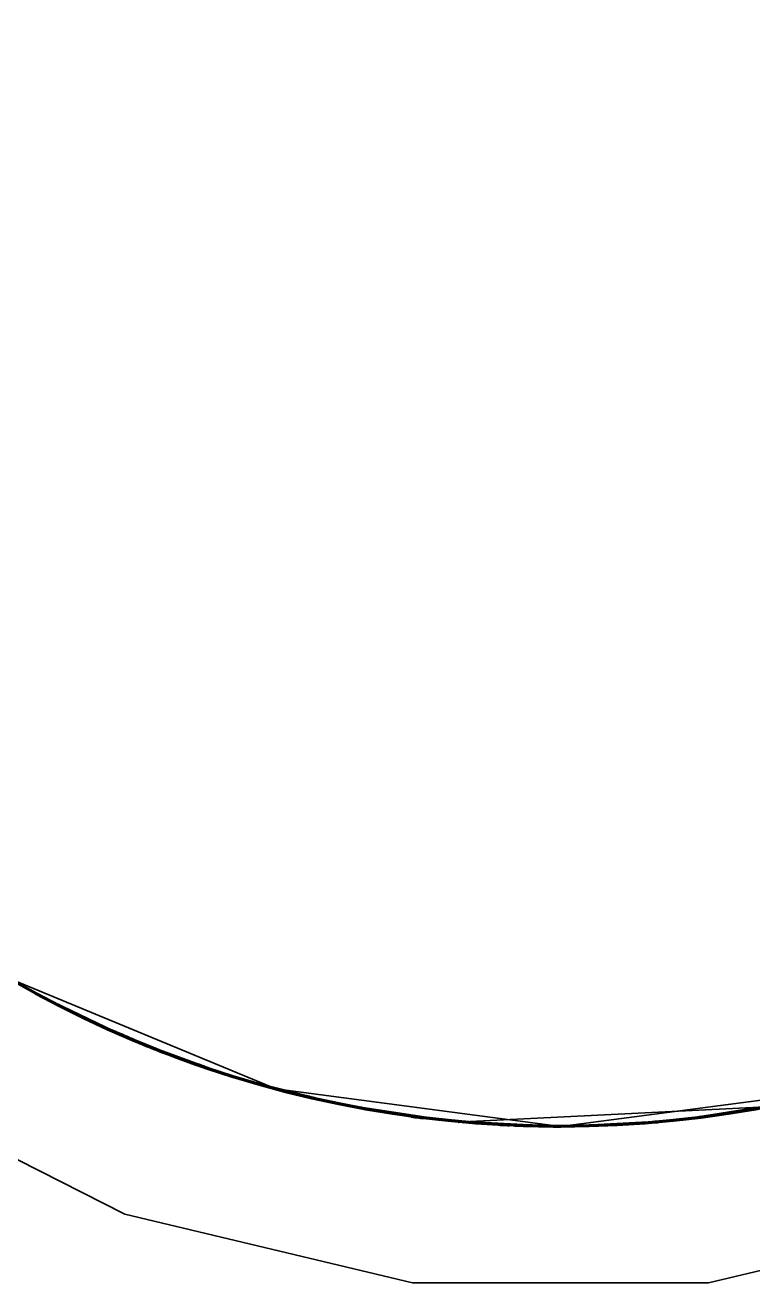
# Model space of a CAD drawing. Header units: millimetres. Extents: x 0 to 2382, y 0 to 420.
# Drawn here: x 137.6027 to 137.7349, y 123.7716 to 124 of the extents above; entities that cross this region are included whole.
import ezdxf

# ---------------------------------------------------------------- set-up
doc = ezdxf.new("R2010")
doc.units = ezdxf.units.MM
doc.linetypes.add('IRAM-E-TRAZOS', pattern=[5, 4, -1])
doc.layers.add('01-VISIBLE', color=7, linetype='CONTINUOUS', lineweight=70)
doc.layers.add('02-OCULTA', color=4, linetype='IRAM-E-TRAZOS', lineweight=35)

msp = doc.modelspace()

# ---------------------------------------------------------------- linework, layer by layer
at = {"layer": '01-VISIBLE'}
for points in [[(137.60415, 123.82447), (137.60415, 123.82447), (137.60415, 123.82447), (137.60415, 123.82447), (137.60415, 123.82447), (137.60415, 123.82447), (137.60415, 123.82447)], [(137.60433, 123.82437), (137.60433, 123.82437), (137.60433, 123.82437), (137.60433, 123.82437), (137.60433, 123.82437), (137.60433, 123.82437), (137.60433, 123.82437)], [(137.61133, 123.82073), (137.6113, 123.82074), (137.61128, 123.82076), (137.61125, 123.82077), (137.61123, 123.82078), (137.6112, 123.82079), (137.61117, 123.82081)], [(137.61139, 123.8207), (137.61138, 123.8207), (137.61138, 123.82071), (137.61137, 123.82071), (137.61136, 123.82072), (137.61135, 123.82072), (137.61135, 123.82072)], [(137.61222, 123.82029), (137.61222, 123.82029), (137.61222, 123.82029), (137.61222, 123.82029), (137.61222, 123.82029), (137.61222, 123.82029), (137.61222, 123.82029)], [(137.61236, 123.82023), (137.61236, 123.82022), (137.61237, 123.82022), (137.61237, 123.82022), (137.61238, 123.82022), (137.61238, 123.82021), (137.61239, 123.82021)], [(137.61239, 123.82021), (137.61241, 123.8202), (137.61243, 123.82019), (137.61244, 123.82018), (137.61246, 123.82017), (137.61248, 123.82017), (137.6125, 123.82016)], [(137.6167, 123.81817), (137.61746, 123.81782), (137.61823, 123.81748), (137.61899, 123.81714), (137.61975, 123.8168), (137.62052, 123.81647), (137.62129, 123.81614)], [(137.62244, 123.81565), (137.62196, 123.81585), (137.62148, 123.81606), (137.621, 123.81626), (137.62052, 123.81647), (137.62005, 123.81668), (137.61957, 123.81689)], [(137.62131, 123.81613), (137.62168, 123.81597), (137.62205, 123.81582), (137.62242, 123.81566), (137.62279, 123.81551), (137.62316, 123.81535), (137.62353, 123.8152)], [(137.62357, 123.81518), (137.62424, 123.8149), (137.62491, 123.81463), (137.62559, 123.81436), (137.62626, 123.81409), (137.62694, 123.81382), (137.62762, 123.81356)], [(137.62766, 123.81354), (137.6277, 123.81352), (137.62775, 123.81351), (137.62779, 123.81349), (137.62783, 123.81347), (137.62787, 123.81346), (137.62792, 123.81344)], [(137.62796, 123.81342), (137.6291, 123.81299), (137.63024, 123.81256), (137.63138, 123.81214), (137.63253, 123.81173), (137.63367, 123.81132), (137.63482, 123.81092)], [(137.63331, 123.81145), (137.63331, 123.81145), (137.63331, 123.81145), (137.63331, 123.81145), (137.63331, 123.81145), (137.63331, 123.81145), (137.63331, 123.81145)], [(137.63339, 123.81142), (137.63339, 123.81142), (137.63339, 123.81142), (137.63339, 123.81142), (137.63339, 123.81142), (137.63339, 123.81142), (137.63339, 123.81142)], [(137.63522, 123.81078), (137.63492, 123.81089), (137.63462, 123.81099), (137.63431, 123.81109), (137.63401, 123.8112), (137.63371, 123.81131), (137.63341, 123.81141)], [(137.63485, 123.81091), (137.63486, 123.81091), (137.63486, 123.81091), (137.63486, 123.81091), (137.63486, 123.81091), (137.63486, 123.81091), (137.63486, 123.81091)], [(137.63492, 123.81088), (137.63492, 123.81088), (137.63492, 123.81088), (137.63492, 123.81088), (137.63492, 123.81088), (137.63492, 123.81088), (137.63492, 123.81088)], [(137.6414, 123.80878), (137.6414, 123.80878), (137.6414, 123.80878), (137.6414, 123.80878), (137.6414, 123.80878), (137.6414, 123.80878), (137.6414, 123.80878)], [(137.64147, 123.80876), (137.64147, 123.80876), (137.64147, 123.80876), (137.64147, 123.80876), (137.64147, 123.80876), (137.64147, 123.80876), (137.64147, 123.80876)], [(137.65005, 123.80634), (137.65005, 123.80634), (137.65005, 123.80634), (137.65005, 123.80634), (137.65005, 123.80634), (137.65005, 123.80634), (137.65005, 123.80634)], [(137.65344, 123.80549), (137.65289, 123.80563), (137.65234, 123.80576), (137.65179, 123.8059), (137.65124, 123.80604), (137.65069, 123.80617), (137.65014, 123.80632)], [(137.65347, 123.80549), (137.65347, 123.80549), (137.65346, 123.80549), (137.65346, 123.80549), (137.65345, 123.80549), (137.65345, 123.80549), (137.65344, 123.80549)], [(137.65529, 123.80506), (137.65499, 123.80513), (137.65469, 123.8052), (137.65439, 123.80527), (137.65409, 123.80534), (137.65379, 123.80541), (137.65349, 123.80548)], [(137.6639, 123.80328), (137.66389, 123.80329), (137.66388, 123.80329), (137.66387, 123.80329), (137.66386, 123.80329), (137.66385, 123.80329), (137.66384, 123.8033)], [(137.66393, 123.80328), (137.66393, 123.80328), (137.66393, 123.80328), (137.66393, 123.80328), (137.66393, 123.80328), (137.66393, 123.80328), (137.66393, 123.80328)], [(137.66402, 123.80326), (137.66402, 123.80326), (137.66402, 123.80326), (137.66402, 123.80326), (137.66402, 123.80326), (137.66402, 123.80326), (137.66402, 123.80326)], [(137.66517, 123.80306), (137.66517, 123.80306), (137.66517, 123.80306), (137.66517, 123.80306), (137.66517, 123.80306), (137.66517, 123.80306), (137.66517, 123.80306)], [(137.67286, 123.80185), (137.67286, 123.80185), (137.67286, 123.80185), (137.67287, 123.80185), (137.67287, 123.80185), (137.67287, 123.80185), (137.67287, 123.80185)], [(137.67289, 123.80185), (137.67324, 123.8018), (137.67358, 123.80175), (137.67393, 123.80171), (137.67428, 123.80166), (137.67462, 123.80162), (137.67497, 123.80157)], [(137.675, 123.80157), (137.675, 123.80157), (137.675, 123.80157), (137.675, 123.80157), (137.675, 123.80157), (137.675, 123.80157), (137.675, 123.80157)], [(137.72524, 123.8016), (137.72523, 123.8016), (137.72521, 123.8016), (137.7252, 123.80159), (137.72518, 123.80159), (137.72516, 123.80159), (137.72515, 123.80159)], [(137.73493, 123.80307), (137.73492, 123.80307), (137.73491, 123.80307), (137.73491, 123.80307), (137.7349, 123.80307), (137.73489, 123.80307), (137.73489, 123.80307)], [(137.68142, 123.80086), (137.68142, 123.80086), (137.68142, 123.80086), (137.68142, 123.80086), (137.68143, 123.80086), (137.68143, 123.80086), (137.68143, 123.80086)], [(137.68149, 123.80086), (137.68149, 123.80086), (137.68149, 123.80086), (137.68149, 123.80086), (137.68149, 123.80086), (137.68149, 123.80086), (137.68149, 123.80086)], [(137.68165, 123.80084), (137.68165, 123.80084), (137.68165, 123.80084), (137.68165, 123.80084), (137.68165, 123.80084), (137.68165, 123.80084), (137.68165, 123.80084)], [(137.68182, 123.80083), (137.68182, 123.80083), (137.68182, 123.80083), (137.68182, 123.80083), (137.68182, 123.80083), (137.68182, 123.80083), (137.68182, 123.80083)], [(137.68198, 123.80081), (137.68198, 123.80081), (137.68198, 123.80081), (137.68198, 123.80081), (137.68198, 123.80081), (137.68198, 123.80081), (137.68198, 123.80081)], [(137.68215, 123.8008), (137.68216, 123.8008), (137.68216, 123.8008), (137.68217, 123.8008), (137.68218, 123.8008), (137.68219, 123.80079), (137.6822, 123.80079)], [(137.68222, 123.80079), (137.68223, 123.80079), (137.68224, 123.80079), (137.68225, 123.80079), (137.68226, 123.80079), (137.68227, 123.80079), (137.68228, 123.80079)], [(137.68789, 123.80037), (137.68789, 123.80037), (137.68788, 123.80037), (137.68788, 123.80037), (137.68787, 123.80037), (137.68786, 123.80037), (137.68786, 123.80037)], [(137.68793, 123.80036), (137.68793, 123.80036), (137.68792, 123.80037), (137.68792, 123.80037), (137.68791, 123.80037), (137.6879, 123.80037), (137.6879, 123.80037)], [(137.68807, 123.80036), (137.68807, 123.80036), (137.68807, 123.80036), (137.68807, 123.80036), (137.68807, 123.80036), (137.68807, 123.80036), (137.68807, 123.80036)], [(137.6882, 123.80035), (137.6882, 123.80035), (137.6882, 123.80035), (137.6882, 123.80035), (137.6882, 123.80035), (137.6882, 123.80035), (137.6882, 123.80035)], [(137.68833, 123.80034), (137.68833, 123.80034), (137.68833, 123.80034), (137.68833, 123.80034), (137.68833, 123.80034), (137.68833, 123.80034), (137.68833, 123.80034)], [(137.68847, 123.80033), (137.68847, 123.80033), (137.68847, 123.80033), (137.68847, 123.80033), (137.68847, 123.80033), (137.68847, 123.80033), (137.68847, 123.80033)], [(137.6886, 123.80033), (137.6886, 123.80033), (137.6886, 123.80033), (137.6886, 123.80033), (137.6886, 123.80033), (137.6886, 123.80033), (137.6886, 123.80033)], [(137.69073, 123.80021), (137.6904, 123.80023), (137.69006, 123.80025), (137.68973, 123.80026), (137.6894, 123.80028), (137.68907, 123.8003), (137.68873, 123.80032)], [(137.69074, 123.80021), (137.69074, 123.80021), (137.69074, 123.80021), (137.69074, 123.80021), (137.69074, 123.80021), (137.69074, 123.80021), (137.69074, 123.80021)], [(137.69088, 123.80021), (137.69088, 123.80021), (137.69088, 123.80021), (137.69088, 123.80021), (137.69088, 123.80021), (137.69088, 123.80021), (137.69088, 123.80021)], [(137.69101, 123.8002), (137.69101, 123.8002), (137.69101, 123.8002), (137.69101, 123.8002), (137.69101, 123.8002), (137.69101, 123.8002), (137.69101, 123.8002)], [(137.69115, 123.8002), (137.69115, 123.8002), (137.69115, 123.8002), (137.69115, 123.8002), (137.69115, 123.8002), (137.69115, 123.8002), (137.69115, 123.8002)], [(137.69141, 123.80018), (137.69141, 123.80018), (137.69141, 123.80018), (137.69141, 123.80018), (137.69141, 123.80018), (137.69141, 123.80018), (137.69141, 123.80018)], [(137.69155, 123.80018), (137.69155, 123.80018), (137.69155, 123.80018), (137.69155, 123.80018), (137.69155, 123.80018), (137.69155, 123.80018), (137.69155, 123.80018)], [(137.69191, 123.80016), (137.69187, 123.80017), (137.69183, 123.80017), (137.69179, 123.80017), (137.69176, 123.80017), (137.69172, 123.80017), (137.69168, 123.80017)], [(137.70007, 123.8), (137.69871, 123.8), (137.69735, 123.80002), (137.69599, 123.80004), (137.69463, 123.80007), (137.69327, 123.80011), (137.69192, 123.80016)], [(137.71719, 123.80074), (137.71718, 123.80074), (137.71717, 123.80074), (137.71716, 123.80074), (137.71715, 123.80074), (137.71714, 123.80074), (137.71713, 123.80074)], [(137.71756, 123.80077), (137.7175, 123.80077), (137.71744, 123.80076), (137.71738, 123.80076), (137.71732, 123.80075), (137.71726, 123.80075), (137.7172, 123.80074)], [(137.7176, 123.80078), (137.71759, 123.80078), (137.71759, 123.80077), (137.71758, 123.80077), (137.71757, 123.80077), (137.71757, 123.80077), (137.71756, 123.80077)], [(137.71769, 123.80078), (137.71769, 123.80078), (137.71769, 123.80078), (137.71769, 123.80078), (137.71769, 123.80078), (137.71769, 123.80078), (137.71769, 123.80078)]]:
    msp.add_lwpolyline(points, dxfattribs=at)
msp.add_circle((137.7, 124), 0.2, dxfattribs=at)
at = {"layer": '02-OCULTA'}
for points in [[(137.5, 124), (137.50681, 123.94824), (137.52679, 123.9), (137.55858, 123.85858), (137.6, 123.82679), (137.64824, 123.80681), (137.7, 123.8)], [(137.7, 123.8), (137.64824, 123.80681), (137.6, 123.82679), (137.55858, 123.85858), (137.52679, 123.9), (137.50681, 123.94824), (137.5, 124)], [(137.68228, 123.80079), (137.73735, 123.80352), (137.78959, 123.82119), (137.83501, 123.85245), (137.87017, 123.89492), (137.8924, 123.94539), (137.9, 124)], [(137.7, 123.8), (137.7511, 123.80664), (137.79881, 123.82611), (137.83996, 123.85713), (137.87182, 123.89764), (137.89227, 123.94494), (137.89996, 123.99589)], [(137.5, 123.88642), (137.53183, 123.84309), (137.57285, 123.80834), (137.62082, 123.78406), (137.67312, 123.77158), (137.72688, 123.77158), (137.77918, 123.78406), (137.82715, 123.80834), (137.86817, 123.84309), (137.9, 123.88642)], [(137.5, 123.88642), (137.53183, 123.84309), (137.57285, 123.80834), (137.62082, 123.78406), (137.67312, 123.77158), (137.72688, 123.77158), (137.77918, 123.78406), (137.82715, 123.80834), (137.86817, 123.84309), (137.9, 123.88642)], [(137.7, 123.8), (137.72088, 123.80109), (137.74152, 123.80436), (137.76172, 123.80976), (137.78124, 123.81724), (137.79987, 123.82672), (137.81741, 123.83809)], [(137.60113, 123.82615), (137.60163, 123.82586), (137.60213, 123.82558), (137.60263, 123.8253), (137.60314, 123.82502), (137.60364, 123.82474), (137.60415, 123.82447)], [(137.61117, 123.82081), (137.60951, 123.82164), (137.60785, 123.8225), (137.6062, 123.82336), (137.60455, 123.82425), (137.60292, 123.82514), (137.60129, 123.82606)], [(137.60415, 123.82447), (137.60418, 123.82445), (137.60421, 123.82443), (137.60424, 123.82442), (137.60427, 123.8244), (137.6043, 123.82438), (137.60433, 123.82437)], [(137.60433, 123.82437), (137.60563, 123.82366), (137.60694, 123.82297), (137.60825, 123.82229), (137.60957, 123.82161), (137.61089, 123.82095), (137.61222, 123.82029)], [(137.61135, 123.82072), (137.61134, 123.82072), (137.61134, 123.82072), (137.61134, 123.82073), (137.61134, 123.82073), (137.61133, 123.82073), (137.61133, 123.82073)], [(137.61957, 123.81689), (137.6182, 123.8175), (137.61682, 123.81812), (137.61546, 123.81875), (137.6141, 123.81939), (137.61274, 123.82004), (137.61139, 123.8207)], [(137.61222, 123.82029), (137.61224, 123.82028), (137.61227, 123.82027), (137.61229, 123.82026), (137.61231, 123.82025), (137.61233, 123.82024), (137.61236, 123.82023)], [(137.61239, 123.82021), (137.61239, 123.82021), (137.61239, 123.82021), (137.61239, 123.82021), (137.61239, 123.82021), (137.61239, 123.82021), (137.61239, 123.82021)], [(137.6125, 123.82016), (137.6132, 123.81982), (137.61389, 123.81948), (137.6146, 123.81915), (137.6153, 123.81882), (137.616, 123.8185), (137.6167, 123.81817)], [(137.62129, 123.81614), (137.62129, 123.81614), (137.62129, 123.81614), (137.6213, 123.81614), (137.6213, 123.81613), (137.6213, 123.81613), (137.62131, 123.81613)], [(137.63331, 123.81145), (137.63148, 123.8121), (137.62966, 123.81278), (137.62784, 123.81347), (137.62604, 123.81418), (137.62423, 123.81491), (137.62244, 123.81565)], [(137.62353, 123.8152), (137.62354, 123.81519), (137.62354, 123.81519), (137.62355, 123.81519), (137.62356, 123.81519), (137.62356, 123.81518), (137.62357, 123.81518)], [(137.62762, 123.81356), (137.62762, 123.81356), (137.62763, 123.81355), (137.62764, 123.81355), (137.62765, 123.81355), (137.62765, 123.81354), (137.62766, 123.81354)], [(137.62792, 123.81344), (137.62792, 123.81344), (137.62793, 123.81344), (137.62794, 123.81343), (137.62795, 123.81343), (137.62795, 123.81343), (137.62796, 123.81342)], [(137.63339, 123.81142), (137.63337, 123.81142), (137.63336, 123.81143), (137.63335, 123.81143), (137.63334, 123.81144), (137.63332, 123.81144), (137.63331, 123.81145)], [(137.63341, 123.81141), (137.6334, 123.81141), (137.6334, 123.81141), (137.6334, 123.81142), (137.63339, 123.81142), (137.63339, 123.81142), (137.63339, 123.81142)], [(137.63482, 123.81092), (137.63483, 123.81092), (137.63483, 123.81091), (137.63484, 123.81091), (137.63484, 123.81091), (137.63485, 123.81091), (137.63485, 123.81091)], [(137.63486, 123.81091), (137.63487, 123.8109), (137.63488, 123.8109), (137.63489, 123.8109), (137.6349, 123.81089), (137.63491, 123.81089), (137.63492, 123.81088)], [(137.63492, 123.81088), (137.636, 123.81052), (137.63707, 123.81016), (137.63815, 123.8098), (137.63923, 123.80946), (137.64032, 123.80911), (137.6414, 123.80878)], [(137.65005, 123.80634), (137.64756, 123.807), (137.64507, 123.80769), (137.64259, 123.80842), (137.64013, 123.80917), (137.63767, 123.80996), (137.63522, 123.81078)], [(137.6414, 123.80878), (137.64141, 123.80877), (137.64142, 123.80877), (137.64143, 123.80877), (137.64144, 123.80876), (137.64145, 123.80876), (137.64147, 123.80876)], [(137.64147, 123.80876), (137.64537, 123.80761), (137.64929, 123.80654), (137.65323, 123.80555), (137.65719, 123.80463), (137.66117, 123.80381), (137.66517, 123.80306)], [(137.75647, 123.80814), (137.75292, 123.80713), (137.74935, 123.80618), (137.74577, 123.80531), (137.74217, 123.8045), (137.73856, 123.80375), (137.73493, 123.80307)], [(137.65014, 123.80632), (137.65012, 123.80632), (137.65011, 123.80632), (137.65009, 123.80633), (137.65008, 123.80633), (137.65007, 123.80633), (137.65005, 123.80634)], [(137.65344, 123.80549), (137.65344, 123.80549), (137.65344, 123.80549), (137.65344, 123.80549), (137.65344, 123.80549), (137.65344, 123.80549), (137.65344, 123.80549)], [(137.65349, 123.80548), (137.65349, 123.80548), (137.65349, 123.80548), (137.65348, 123.80548), (137.65348, 123.80549), (137.65348, 123.80549), (137.65347, 123.80549)], [(137.66384, 123.8033), (137.66241, 123.80356), (137.66098, 123.80384), (137.65955, 123.80413), (137.65813, 123.80443), (137.65671, 123.80474), (137.65529, 123.80506)], [(137.66393, 123.80328), (137.66393, 123.80328), (137.66392, 123.80328), (137.66392, 123.80328), (137.66391, 123.80328), (137.66391, 123.80328), (137.6639, 123.80328)], [(137.66402, 123.80326), (137.664, 123.80327), (137.66399, 123.80327), (137.66397, 123.80327), (137.66396, 123.80327), (137.66395, 123.80328), (137.66393, 123.80328)], [(137.68786, 123.80037), (137.68386, 123.80065), (137.67987, 123.80102), (137.67589, 123.80146), (137.67192, 123.80198), (137.66796, 123.80258), (137.66402, 123.80326)], [(137.66517, 123.80306), (137.66645, 123.80283), (137.66773, 123.80262), (137.66901, 123.80242), (137.67029, 123.80222), (137.67158, 123.80203), (137.67286, 123.80185)], [(137.67287, 123.80185), (137.67287, 123.80185), (137.67288, 123.80185), (137.67288, 123.80185), (137.67288, 123.80185), (137.67289, 123.80185), (137.67289, 123.80185)], [(137.67497, 123.80157), (137.67497, 123.80157), (137.67498, 123.80157), (137.67499, 123.80157), (137.67499, 123.80157), (137.675, 123.80157), (137.675, 123.80157)], [(137.675, 123.80157), (137.67607, 123.80144), (137.67714, 123.80131), (137.67821, 123.80119), (137.67928, 123.80108), (137.68035, 123.80097), (137.68142, 123.80086)], [(137.72515, 123.80159), (137.7239, 123.80143), (137.72266, 123.80129), (137.72142, 123.80115), (137.72018, 123.80102), (137.71893, 123.8009), (137.71769, 123.80078)], [(137.73489, 123.80307), (137.73328, 123.80279), (137.73168, 123.80253), (137.73007, 123.80227), (137.72847, 123.80204), (137.72686, 123.80181), (137.72524, 123.8016)], [(137.68143, 123.80086), (137.68144, 123.80086), (137.68145, 123.80086), (137.68146, 123.80086), (137.68147, 123.80086), (137.68148, 123.80086), (137.68149, 123.80086)], [(137.68149, 123.80086), (137.68152, 123.80086), (137.68154, 123.80085), (137.68157, 123.80085), (137.6816, 123.80085), (137.68163, 123.80085), (137.68165, 123.80084)], [(137.68165, 123.80084), (137.68168, 123.80084), (137.68171, 123.80084), (137.68174, 123.80084), (137.68176, 123.80083), (137.68179, 123.80083), (137.68182, 123.80083)], [(137.68182, 123.80083), (137.68185, 123.80083), (137.68187, 123.80082), (137.6819, 123.80082), (137.68193, 123.80082), (137.68195, 123.80082), (137.68198, 123.80081)], [(137.68198, 123.80081), (137.68201, 123.80081), (137.68204, 123.80081), (137.68206, 123.80081), (137.68209, 123.8008), (137.68212, 123.8008), (137.68215, 123.8008)], [(137.6822, 123.80079), (137.68221, 123.80079), (137.68221, 123.80079), (137.68221, 123.80079), (137.68221, 123.80079), (137.68221, 123.80079), (137.68222, 123.80079)], [(137.6879, 123.80037), (137.6879, 123.80037), (137.6879, 123.80037), (137.6879, 123.80037), (137.68789, 123.80037), (137.68789, 123.80037), (137.68789, 123.80037)], [(137.68807, 123.80036), (137.68804, 123.80036), (137.68802, 123.80036), (137.688, 123.80036), (137.68798, 123.80036), (137.68796, 123.80036), (137.68793, 123.80036)], [(137.6882, 123.80035), (137.68818, 123.80035), (137.68816, 123.80035), (137.68813, 123.80035), (137.68811, 123.80035), (137.68809, 123.80035), (137.68807, 123.80036)], [(137.68833, 123.80034), (137.68831, 123.80034), (137.68829, 123.80034), (137.68827, 123.80034), (137.68825, 123.80035), (137.68822, 123.80035), (137.6882, 123.80035)], [(137.68847, 123.80033), (137.68845, 123.80033), (137.68842, 123.80034), (137.6884, 123.80034), (137.68838, 123.80034), (137.68836, 123.80034), (137.68833, 123.80034)], [(137.6886, 123.80033), (137.68858, 123.80033), (137.68856, 123.80033), (137.68853, 123.80033), (137.68851, 123.80033), (137.68849, 123.80033), (137.68847, 123.80033)], [(137.68873, 123.80032), (137.68871, 123.80032), (137.68869, 123.80032), (137.68867, 123.80032), (137.68865, 123.80032), (137.68862, 123.80032), (137.6886, 123.80033)], [(137.69074, 123.80021), (137.69074, 123.80021), (137.69074, 123.80021), (137.69073, 123.80021), (137.69073, 123.80021), (137.69073, 123.80021), (137.69073, 123.80021)], [(137.69088, 123.80021), (137.69086, 123.80021), (137.69083, 123.80021), (137.69081, 123.80021), (137.69079, 123.80021), (137.69077, 123.80021), (137.69074, 123.80021)], [(137.69101, 123.8002), (137.69099, 123.8002), (137.69097, 123.8002), (137.69094, 123.80021), (137.69092, 123.80021), (137.6909, 123.80021), (137.69088, 123.80021)], [(137.69115, 123.8002), (137.69112, 123.8002), (137.6911, 123.8002), (137.69108, 123.8002), (137.69106, 123.8002), (137.69103, 123.8002), (137.69101, 123.8002)], [(137.69141, 123.80018), (137.69137, 123.80019), (137.69132, 123.80019), (137.69128, 123.80019), (137.69124, 123.80019), (137.69119, 123.80019), (137.69115, 123.8002)], [(137.69155, 123.80018), (137.69153, 123.80018), (137.6915, 123.80018), (137.69148, 123.80018), (137.69146, 123.80018), (137.69144, 123.80018), (137.69141, 123.80018)], [(137.69168, 123.80017), (137.69166, 123.80017), (137.69164, 123.80017), (137.69162, 123.80018), (137.69159, 123.80018), (137.69157, 123.80018), (137.69155, 123.80018)], [(137.69192, 123.80016), (137.69191, 123.80016), (137.69191, 123.80016), (137.69191, 123.80016), (137.69191, 123.80016), (137.69191, 123.80016), (137.69191, 123.80016)], [(137.71713, 123.80074), (137.71429, 123.80051), (137.71145, 123.80033), (137.70861, 123.80019), (137.70576, 123.80008), (137.70291, 123.80002), (137.70007, 123.8)], [(137.7172, 123.80074), (137.7172, 123.80074), (137.7172, 123.80074), (137.7172, 123.80074), (137.7172, 123.80074), (137.71719, 123.80074), (137.71719, 123.80074)], [(137.71756, 123.80077), (137.71756, 123.80077), (137.71756, 123.80077), (137.71756, 123.80077), (137.71756, 123.80077), (137.71756, 123.80077), (137.71756, 123.80077)], [(137.71769, 123.80078), (137.71767, 123.80078), (137.71766, 123.80078), (137.71765, 123.80078), (137.71763, 123.80078), (137.71762, 123.80078), (137.7176, 123.80078)]]:
    msp.add_lwpolyline(points, dxfattribs=at)
msp.add_circle((137.7, 124), 0.2, dxfattribs=at)

doc.saveas('drawing.dxf')
